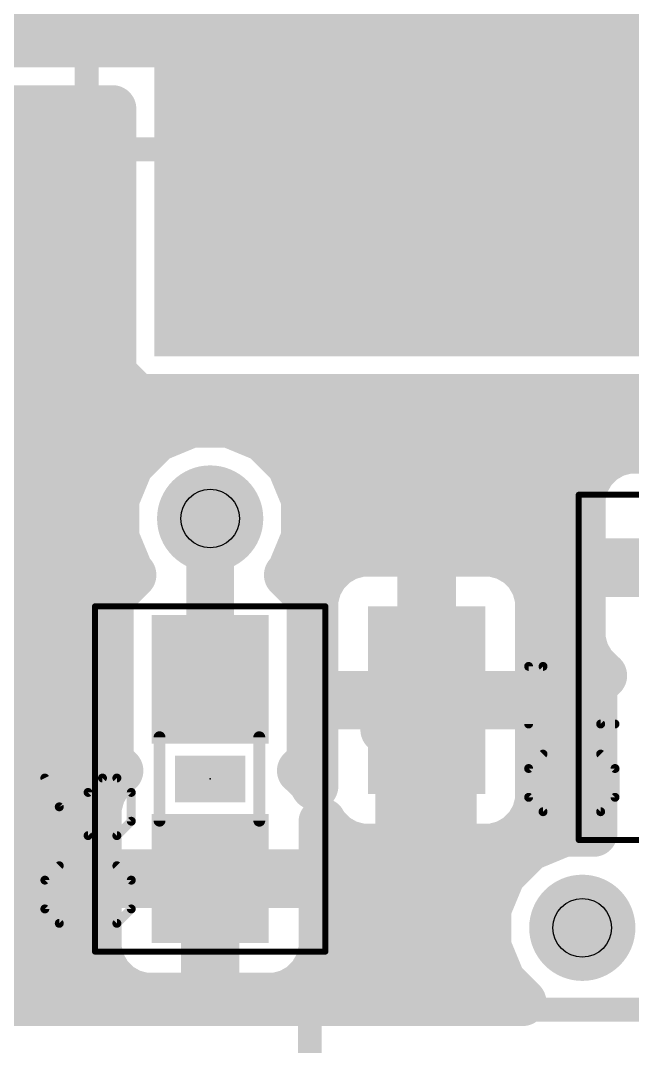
# Model space of a CAD drawing. Extents: x -0.04 to 2.7, y -0.07 to 2.5.
# Drawn here: x 0.2488 to 0.4544, y 0.9476 to 1.2923 of the extents above; entities that cross this region are included whole.
import ezdxf

# ---------------------------------------------------------------- set-up
doc = ezdxf.new("R2010")
doc.units = 0
for name, color, linetype in [('1', 22, 'CONTINUOUS'), ('18', 82, 'CONTINUOUS'), ('21', 253, 'CONTINUOUS'), ('23', 7, 'CONTINUOUS'), ('25', 253, 'CONTINUOUS'), ('31', 253, 'CONTINUOUS'), ('35', 253, 'CONTINUOUS'), ('39', 22, 'CONTINUOUS'), ('44', 253, 'CONTINUOUS'), ('51', 253, 'CONTINUOUS')]:
    doc.layers.add(name, color=color, linetype=linetype)

# ---------------------------------------------------------------- blocks, each defined once
blk = doc.blocks.new('RECT')
blk.add_solid([(-0.5, -0.5), (0.5, -0.5), (-0.5, 0.5), (0.5, 0.5)])
blk = doc.blocks.new('ROUNDV')
at = {"const_width": 0.5}
blk.add_lwpolyline([(0, -0.25, 1), (0, 0.25, 1), (0, -0.25)], format="xyb", dxfattribs=at)

msp = doc.modelspace()

# ---------------------------------------------------------------- linework, layer by layer
at = {"layer": '1'}
for points, const_width in [([(0.176575, 1.301575), (0.4, 1.301575)], 0.05), ([(0.192729, 1.262575), (0.279701, 1.262575)], 0.016), ([(0.279701, 1.262575), (0.279701, 1.173728)], 0.016), ([(0.178154, 1.248), (0.279701, 1.248)], 0.016), ([(0.162154, 1.232), (0.279701, 1.232)], 0.016), ([(0.152386, 1.216), (0.279701, 1.216)], 0.016), ([(0.152386, 1.2), (0.279701, 1.2)], 0.016), ([(0.152386, 1.184), (0.279701, 1.184)], 0.016), ([(0.279701, 1.173728), (0.287902, 1.165528)], 0.016), ([(0.131085, 1.168), (0.285429, 1.168)], 0.016), ([(0.287902, 1.165528), (0.512098, 1.165528)], 0.016), ([(0.306166, 1.156842), (0.294463, 1.151995)], 0.016), ([(0.318834, 1.156842), (0.306166, 1.156842)], 0.016), ([(0.330537, 1.151995), (0.318834, 1.156842)], 0.016), ([(0.145518, 1.152), (0.294475, 1.152)], 0.016), ([(0.294463, 1.151995), (0.285505, 1.143037)], 0.016), ([(0.330525, 1.152), (0.8, 1.152)], 0.016), ([(0.339495, 1.143037), (0.330537, 1.151995)], 0.016), ([(0.448367, 1.146891), (0.444263, 1.144522)], 0.016), ([(0.452945, 1.148118), (0.448367, 1.146891)], 0.016), ([(0.473157, 1.148118), (0.452945, 1.148118)], 0.016), ([(0.444263, 1.144522), (0.440911, 1.14117)], 0.016), ([(0.285505, 1.143037), (0.280657, 1.131334)], 0.016), ([(0.344342, 1.131334), (0.339495, 1.143037)], 0.016), ([(0.440911, 1.14117), (0.438542, 1.137066)], 0.016), ([(0.438542, 1.137066), (0.437315, 1.132488)], 0.016), ([(0.152146, 1.136), (0.28259, 1.136)], 0.016), ([(0.34241, 1.136), (0.438256, 1.136)], 0.016), ([(0.280657, 1.131334), (0.280657, 1.118666)], 0.016), ([(0.344342, 1.118666), (0.344342, 1.131334)], 0.016), ([(0.437315, 1.132488), (0.437315, 1.110307)], 0.016), ([(0.3125, 1.070965), (0.3125, 1.125)], 0.016), ([(0.152386, 1.12), (0.280657, 1.12)], 0.016), ([(0.344342, 1.12), (0.437315, 1.12)], 0.016), ([(0.280657, 1.118666), (0.285505, 1.106963)], 0.016), ([(0.339495, 1.106963), (0.344342, 1.118666)], 0.016), ([(0.358603, 1.112246), (0.354499, 1.109876)], 0.016), ([(0.363181, 1.113472), (0.358603, 1.112246)], 0.016), ([(0.383393, 1.113472), (0.363181, 1.113472)], 0.016), ([(0.383393, 1.06582), (0.383393, 1.113472)], 0.016), ([(0.407291, 1.113472), (0.387079, 1.113472)], 0.016), ([(0.387079, 1.113472), (0.387079, 1.06582)], 0.016), ([(0.411869, 1.112246), (0.407291, 1.113472)], 0.016), ([(0.415973, 1.109876), (0.411869, 1.112246)], 0.016), ([(0.354499, 1.109876), (0.351148, 1.106525)], 0.016), ([(0.419325, 1.106525), (0.415973, 1.109876)], 0.016), ([(0.437315, 1.110307), (0.473157, 1.110307)], 0.016), ([(0.286433, 1.106035), (0.278815, 1.098417)], 0.016), ([(0.285505, 1.106963), (0.286433, 1.106035)], 0.016), ([(0.338567, 1.106035), (0.339495, 1.106963)], 0.016), ([(0.346185, 1.098417), (0.338567, 1.106035)], 0.016), ([(0.351148, 1.106525), (0.348778, 1.10242)], 0.016), ([(0.421695, 1.10242), (0.419325, 1.106525)], 0.016), ([(0.473157, 1.106622), (0.437315, 1.106622)], 0.016), ([(0.437315, 1.106622), (0.437315, 1.084441)], 0.016), ([(0.148003, 1.104), (0.284398, 1.104)], 0.016), ([(0.340602, 1.104), (0.34969, 1.104)], 0.016), ([(0.348778, 1.10242), (0.347551, 1.097842)], 0.016), ([(0.383393, 1.104), (0.387079, 1.104)], 0.016), ([(0.420782, 1.104), (0.437315, 1.104)], 0.016), ([(0.422921, 1.097842), (0.421695, 1.10242)], 0.016), ([(0.278815, 1.098417), (0.278815, 1.043512)], 0.016), ([(0.346185, 1.043512), (0.346185, 1.098417)], 0.016), ([(0.347551, 1.097842), (0.347551, 1.065819)], 0.016), ([(0.422921, 1.065819), (0.422921, 1.097842)], 0.016), ([(0.137085, 1.088), (0.278815, 1.088)], 0.016), ([(0.346185, 1.088), (0.347551, 1.088)], 0.016), ([(0.383393, 1.088), (0.387079, 1.088)], 0.016), ([(0.422921, 1.088), (0.437315, 1.088)], 0.016), ([(0.437315, 1.084441), (0.438542, 1.079863)], 0.016), ([(0.438542, 1.079863), (0.440911, 1.075759)], 0.016), ([(0.440911, 1.075759), (0.444263, 1.072407)], 0.016), ([(0.028, 1.072), (0.278815, 1.072)], 0.016), ([(0.346185, 1.072), (0.347551, 1.072)], 0.016), ([(0.383393, 1.072), (0.387079, 1.072)], 0.016), ([(0.422921, 1.072), (0.444327, 1.072)], 0.016), ([(0.444562, 1.072235), (0.441315, 1.068988)], 0.016), ([(0.444263, 1.072407), (0.444562, 1.072235)], 0.016), ([(0.441315, 1.068988), (0.441315, 1.019342)], 0.016), ([(0.347551, 1.065819), (0.383393, 1.065819)], 0.016), ([(0.385236, 1.063976), (0.375, 1.05374)], 0.016), ([(0.387079, 1.06582), (0.383393, 1.06582)], 0.016), ([(0.383393, 1.065819), (0.383393, 1.062134)], 0.016), ([(0.387079, 1.062134), (0.387079, 1.065819)], 0.016), ([(0.387079, 1.065819), (0.422921, 1.065819)], 0.016), ([(0.383393, 1.062134), (0.347551, 1.062134)], 0.016), ([(0.347551, 1.062134), (0.347551, 1.035074)], 0.016), ([(0.383393, 1.01448), (0.383393, 1.062133)], 0.016), ([(0.383393, 1.062133), (0.387079, 1.062133)], 0.016), ([(0.422921, 1.062134), (0.387079, 1.062134)], 0.016), ([(0.387079, 1.062133), (0.387079, 1.01448)], 0.016), ([(0.422921, 1.03011), (0.422921, 1.062134)], 0.016), ([(0.028, 1.056), (0.278815, 1.056)], 0.016), ([(0.346185, 1.056), (0.347551, 1.056)], 0.016), ([(0.375, 1.05), (0.370965, 1.054035)], 0.016), ([(0.375, 1.05374), (0.375, 1.05)], 0.016), ([(0.383393, 1.056), (0.387079, 1.056)], 0.016), ([(0.422921, 1.056), (0.441315, 1.056)], 0.016), ([(0.278815, 1.043512), (0.282062, 1.040265)], 0.016), ([(0.342938, 1.040265), (0.346185, 1.043512)], 0.016), ([(0.028, 1.04), (0.28167, 1.04)], 0.016), ([(0.281763, 1.040093), (0.278411, 1.036741)], 0.016), ([(0.282062, 1.040265), (0.281763, 1.040093)], 0.016), ([(0.343237, 1.040093), (0.342938, 1.040265)], 0.016), ([(0.346589, 1.036741), (0.343237, 1.040093)], 0.016), ([(0.34333, 1.04), (0.347551, 1.04)], 0.016), ([(0.383393, 1.04), (0.387079, 1.04)], 0.016), ([(0.422921, 1.04), (0.441315, 1.04)], 0.016), ([(0.278411, 1.036741), (0.276042, 1.032637)], 0.016), ([(0.347551, 1.035074), (0.346589, 1.036741)], 0.016), ([(0.276042, 1.032637), (0.274815, 1.028059)], 0.016), ([(0.421695, 1.025532), (0.422921, 1.03011)], 0.016), ([(0.274815, 1.028059), (0.274815, 1.005878)], 0.016), ([(0.028, 1.024), (0.274815, 1.024)], 0.016), ([(0.350185, 1.005878), (0.350185, 1.023095)], 0.016), ([(0.350185, 1.023095), (0.351148, 1.021428)], 0.016), ([(0.383393, 1.024), (0.387079, 1.024)], 0.016), ([(0.419325, 1.021428), (0.421695, 1.025532)], 0.016), ([(0.42081, 1.024), (0.441315, 1.024)], 0.016), ([(0.351148, 1.021428), (0.354499, 1.018077)], 0.016), ([(0.415973, 1.018077), (0.419325, 1.021428)], 0.016), ([(0.431166, 1.019342), (0.419463, 1.014495)], 0.016), ([(0.441315, 1.019342), (0.431166, 1.019342)], 0.016), ([(0.354499, 1.018077), (0.358603, 1.015707)], 0.016), ([(0.358603, 1.015707), (0.363181, 1.01448)], 0.016), ([(0.407291, 1.01448), (0.411869, 1.015707)], 0.016), ([(0.411869, 1.015707), (0.415973, 1.018077)], 0.016), ([(0.363181, 1.01448), (0.383393, 1.01448)], 0.016), ([(0.387079, 1.01448), (0.407291, 1.01448)], 0.016), ([(0.419463, 1.014495), (0.410505, 1.005537)], 0.016), ([(0.028, 1.008), (0.274815, 1.008)], 0.016), ([(0.274815, 1.005878), (0.310657, 1.005878)], 0.016), ([(0.310657, 1.005878), (0.310657, 1.002193)], 0.016), ([(0.314343, 1.002193), (0.314343, 1.005878)], 0.016), ([(0.314343, 1.005878), (0.350185, 1.005878)], 0.016), ([(0.350185, 1.008), (0.412968, 1.008)], 0.016), ([(0.410505, 1.005537), (0.405657, 0.993834)], 0.016), ([(0.310657, 1.002193), (0.274815, 1.002193)], 0.016), ([(0.274815, 1.002193), (0.274815, 0.980012)], 0.016), ([(0.310657, 0.964382), (0.310657, 1.002192)], 0.016), ([(0.310657, 1.002192), (0.314343, 1.002192)], 0.016), ([(0.350185, 1.002193), (0.314343, 1.002193)], 0.016), ([(0.314343, 1.002192), (0.314343, 0.964382)], 0.016), ([(0.350185, 0.980012), (0.350185, 1.002193)], 0.016), ([(0.028, 0.992), (0.274815, 0.992)], 0.016), ([(0.310657, 0.992), (0.314343, 0.992)], 0.016), ([(0.350185, 0.992), (0.405657, 0.992)], 0.016), ([(0.405657, 0.993834), (0.405657, 0.981166)], 0.016), ([(0.274815, 0.980012), (0.276042, 0.975434)], 0.016), ([(0.348958, 0.975434), (0.350185, 0.980012)], 0.016), ([(0.405657, 0.981166), (0.410505, 0.969463)], 0.016), ([(0.028, 0.976), (0.27589, 0.976)], 0.016), ([(0.276042, 0.975434), (0.278411, 0.97133)], 0.016), ([(0.310657, 0.976), (0.314343, 0.976)], 0.016), ([(0.346589, 0.97133), (0.348958, 0.975434)], 0.016), ([(0.34911, 0.976), (0.407797, 0.976)], 0.016), ([(0.278411, 0.97133), (0.281763, 0.967978)], 0.016), ([(0.343237, 0.967978), (0.346589, 0.97133)], 0.016), ([(0.281763, 0.967978), (0.285867, 0.965609)], 0.016), ([(0.339133, 0.965609), (0.343237, 0.967978)], 0.016), ([(0.410505, 0.969463), (0.417468, 0.9625)], 0.016), ([(0.285867, 0.965609), (0.290445, 0.964382)], 0.016), ([(0.290445, 0.964382), (0.310657, 0.964382)], 0.016), ([(0.314343, 0.964382), (0.334555, 0.964382)], 0.016), ([(0.334555, 0.964382), (0.339133, 0.965609)], 0.016), ([(0.417468, 0.9625), (0.028, 0.9625)], 0.016)]:
    msp.add_lwpolyline(points, dxfattribs=dict(at, const_width=const_width))
for points, const_width in [([(0.4, 1.289075, 1), (0.4, 1.314075)], 0.025), ([(0.283701, 1.262575, 1), (0.275701, 1.262575)], 0.008), ([(0.279701, 1.258575, 1), (0.279701, 1.266575)], 0.008), ([(0.279701, 1.244, 1), (0.279701, 1.252)], 0.008), ([(0.279701, 1.228, 1), (0.279701, 1.236)], 0.008), ([(0.279701, 1.212, 1), (0.279701, 1.22)], 0.008), ([(0.279701, 1.196, 1), (0.279701, 1.204)], 0.008), ([(0.279701, 1.18, 1), (0.279701, 1.188)], 0.008), ([(0.282529, 1.176557, 1), (0.276872, 1.1709)], 0.008), ([(0.275701, 1.173728, 1), (0.283701, 1.173728)], 0.008), ([(0.285429, 1.164, 1), (0.285429, 1.172)], 0.008), ([(0.287902, 1.169528, 1), (0.287902, 1.161528)], 0.008), ([(0.285073, 1.162699, 1), (0.29073, 1.168356)], 0.008), ([(0.306166, 1.160842, 1), (0.306166, 1.152842)], 0.008), ([(0.307697, 1.153147, 1), (0.304635, 1.160538)], 0.008), ([(0.320365, 1.160538, 1), (0.317303, 1.153147)], 0.008), ([(0.318834, 1.152842, 1), (0.318834, 1.160842)], 0.008), ([(0.292932, 1.15569, 1), (0.295993, 1.148299)], 0.008), ([(0.297291, 1.149166, 1), (0.291634, 1.154823)], 0.008), ([(0.294475, 1.148, 1), (0.294475, 1.156)], 0.008), ([(0.330525, 1.156, 1), (0.330525, 1.148)], 0.008), ([(0.333366, 1.154823, 1), (0.327709, 1.149166)], 0.008), ([(0.329007, 1.148299, 1), (0.332068, 1.15569)], 0.008), ([(0.447332, 1.150755, 1), (0.449402, 1.143028)], 0.008), ([(0.450367, 1.143427, 1), (0.446367, 1.150355)], 0.008), ([(0.452945, 1.152118, 1), (0.452945, 1.144118)], 0.008), ([(0.45398, 1.144254, 1), (0.45191, 1.151982)], 0.008), ([(0.442263, 1.147986, 1), (0.446263, 1.141058)], 0.008), ([(0.447091, 1.141693, 1), (0.441434, 1.14735)], 0.008), ([(0.282677, 1.145866, 1), (0.288334, 1.140209)], 0.008), ([(0.289201, 1.141507, 1), (0.28181, 1.144568)], 0.008), ([(0.34319, 1.144568, 1), (0.335799, 1.141507)], 0.008), ([(0.336666, 1.140209, 1), (0.342323, 1.145866)], 0.008), ([(0.438083, 1.143999, 1), (0.44374, 1.138342)], 0.008), ([(0.444375, 1.13917, 1), (0.437447, 1.14317)], 0.008), ([(0.442405, 1.136031, 1), (0.434678, 1.138101)], 0.008), ([(0.28259, 1.132, 1), (0.28259, 1.14)], 0.008), ([(0.34241, 1.14, 1), (0.34241, 1.132)], 0.008), ([(0.435077, 1.139066, 1), (0.442006, 1.135066)], 0.008), ([(0.438256, 1.132, 1), (0.438256, 1.14)], 0.008), ([(0.284657, 1.131334, 1), (0.276657, 1.131334)], 0.008), ([(0.348342, 1.131334, 1), (0.340342, 1.131334)], 0.008), ([(0.441315, 1.132488, 1), (0.433315, 1.132488)], 0.008), ([(0.433451, 1.133523, 1), (0.441179, 1.131453)], 0.008), ([(0.276962, 1.132865, 1), (0.284353, 1.129803)], 0.008), ([(0.340647, 1.129803, 1), (0.348038, 1.132865)], 0.008), ([(0.3165, 1.125, 1), (0.3085, 1.125)], 0.008), ([(0.280657, 1.116, 1), (0.280657, 1.124)], 0.008), ([(0.344342, 1.124, 1), (0.344342, 1.116)], 0.008), ([(0.437315, 1.116, 1), (0.437315, 1.124)], 0.008), ([(0.284353, 1.120197, 1), (0.276962, 1.117135)], 0.008), ([(0.348038, 1.117135, 1), (0.340647, 1.120197)], 0.008), ([(0.276657, 1.118666, 1), (0.284657, 1.118666)], 0.008), ([(0.340342, 1.118666, 1), (0.348342, 1.118666)], 0.008), ([(0.360603, 1.108782, 1), (0.356603, 1.11571)], 0.008), ([(0.363181, 1.117472, 1), (0.363181, 1.109472)], 0.008), ([(0.364217, 1.109609, 1), (0.362146, 1.117336)], 0.008), ([(0.387393, 1.113472, 1), (0.379393, 1.113472)], 0.008), ([(0.387079, 1.117472, 1), (0.387079, 1.109472)], 0.008), ([(0.391079, 1.113472, 1), (0.383079, 1.113472)], 0.008), ([(0.383393, 1.109472, 1), (0.383393, 1.117472)], 0.008), ([(0.408326, 1.117336, 1), (0.406256, 1.109609)], 0.008), ([(0.407291, 1.109472, 1), (0.407291, 1.117472)], 0.008), ([(0.413869, 1.11571, 1), (0.409869, 1.108782)], 0.008), ([(0.352499, 1.11334, 1), (0.356499, 1.106412)], 0.008), ([(0.357327, 1.107048, 1), (0.35167, 1.112704)], 0.008), ([(0.357568, 1.116109, 1), (0.359639, 1.108382)], 0.008), ([(0.410834, 1.108382, 1), (0.412904, 1.116109)], 0.008), ([(0.418802, 1.112704, 1), (0.413145, 1.107048)], 0.008), ([(0.413973, 1.106412, 1), (0.417973, 1.11334)], 0.008), ([(0.437315, 1.114307, 1), (0.437315, 1.106307)], 0.008), ([(0.288333, 1.109791, 1), (0.282677, 1.104134)], 0.008), ([(0.289261, 1.103206, 1), (0.283605, 1.108863)], 0.008), ([(0.341395, 1.108863, 1), (0.335739, 1.103206)], 0.008), ([(0.342323, 1.104134, 1), (0.336666, 1.109791)], 0.008), ([(0.348319, 1.109353, 1), (0.353976, 1.103696)], 0.008), ([(0.354612, 1.104525, 1), (0.347683, 1.108525)], 0.008), ([(0.422789, 1.108525, 1), (0.415861, 1.104525)], 0.008), ([(0.416496, 1.103696, 1), (0.422153, 1.109353)], 0.008), ([(0.437315, 1.110622, 1), (0.437315, 1.102622)], 0.008), ([(0.441315, 1.106622, 1), (0.433315, 1.106622)], 0.008), ([(0.433315, 1.110307, 1), (0.441315, 1.110307)], 0.008), ([(0.28181, 1.105432, 1), (0.289201, 1.108493)], 0.008), ([(0.283605, 1.103206, 1), (0.289261, 1.108864)], 0.008), ([(0.284398, 1.1, 1), (0.284398, 1.108)], 0.008), ([(0.335739, 1.108864, 1), (0.341395, 1.103206)], 0.008), ([(0.335799, 1.108493, 1), (0.34319, 1.105432)], 0.008), ([(0.340602, 1.108, 1), (0.340602, 1.1)], 0.008), ([(0.352642, 1.101385, 1), (0.344914, 1.103455)], 0.008), ([(0.34969, 1.1, 1), (0.34969, 1.108)], 0.008), ([(0.383393, 1.108, 1), (0.383393, 1.1)], 0.008), ([(0.387079, 1.1, 1), (0.387079, 1.108)], 0.008), ([(0.420782, 1.108, 1), (0.420782, 1.1)], 0.008), ([(0.425558, 1.103455, 1), (0.417831, 1.101385)], 0.008), ([(0.437315, 1.1, 1), (0.437315, 1.108)], 0.008), ([(0.282815, 1.098417, 1), (0.274815, 1.098417)], 0.008), ([(0.350185, 1.098417, 1), (0.342185, 1.098417)], 0.008), ([(0.345314, 1.10442, 1), (0.352242, 1.10042)], 0.008), ([(0.41823, 1.10042, 1), (0.425159, 1.10442)], 0.008), ([(0.275987, 1.101246, 1), (0.281643, 1.095589)], 0.008), ([(0.343357, 1.095589, 1), (0.349013, 1.101246)], 0.008), ([(0.351551, 1.097842, 1), (0.343551, 1.097842)], 0.008), ([(0.426921, 1.097842, 1), (0.418921, 1.097842)], 0.008), ([(0.343687, 1.098877, 1), (0.351415, 1.096807)], 0.008), ([(0.419057, 1.096807, 1), (0.426785, 1.098877)], 0.008), ([(0.278815, 1.084, 1), (0.278815, 1.092)], 0.008), ([(0.346185, 1.092, 1), (0.346185, 1.084)], 0.008), ([(0.347551, 1.084, 1), (0.347551, 1.092)], 0.008), ([(0.383393, 1.092, 1), (0.383393, 1.084)], 0.008), ([(0.387079, 1.084, 1), (0.387079, 1.092)], 0.008), ([(0.422921, 1.092, 1), (0.422921, 1.084)], 0.008), ([(0.437315, 1.084, 1), (0.437315, 1.092)], 0.008), ([(0.441179, 1.085476, 1), (0.433451, 1.083406)], 0.008), ([(0.433315, 1.084441, 1), (0.441315, 1.084441)], 0.008), ([(0.442006, 1.081863, 1), (0.435077, 1.077863)], 0.008), ([(0.434678, 1.078828, 1), (0.442405, 1.080898)], 0.008), ([(0.44374, 1.078587, 1), (0.438083, 1.07293)], 0.008), ([(0.278815, 1.068, 1), (0.278815, 1.076)], 0.008), ([(0.346185, 1.076, 1), (0.346185, 1.068)], 0.008), ([(0.347551, 1.068, 1), (0.347551, 1.076)], 0.008), ([(0.383393, 1.076, 1), (0.383393, 1.068)], 0.008), ([(0.387079, 1.068, 1), (0.387079, 1.076)], 0.008), ([(0.422921, 1.076, 1), (0.422921, 1.068)], 0.008), ([(0.437447, 1.073759, 1), (0.444375, 1.077759)], 0.008), ([(0.446261, 1.075872, 1), (0.442264, 1.068943)], 0.008), ([(0.441434, 1.069579, 1), (0.447091, 1.075236)], 0.008), ([(0.44739, 1.069406, 1), (0.441734, 1.075063)], 0.008), ([(0.442563, 1.06877, 1), (0.446561, 1.0757)], 0.008), ([(0.444327, 1.068, 1), (0.444327, 1.076)], 0.008), ([(0.445315, 1.068988, 1), (0.437315, 1.068988)], 0.008), ([(0.438487, 1.071816, 1), (0.444143, 1.066159)], 0.008), ([(0.3085, 1.070965, 1), (0.3165, 1.070965)], 0.008), ([(0.347551, 1.069819, 1), (0.347551, 1.061819)], 0.008), ([(0.383393, 1.06982, 1), (0.383393, 1.06182)], 0.008), ([(0.387393, 1.065819, 1), (0.379393, 1.065819)], 0.008), ([(0.388065, 1.061148, 1), (0.382408, 1.066805)], 0.008), ([(0.391079, 1.065819, 1), (0.383079, 1.065819)], 0.008), ([(0.387079, 1.069819, 1), (0.387079, 1.061819)], 0.008), ([(0.383393, 1.061819, 1), (0.383393, 1.069819)], 0.008), ([(0.387079, 1.06182, 1), (0.387079, 1.06982)], 0.008), ([(0.422921, 1.061819, 1), (0.422921, 1.069819)], 0.008), ([(0.347551, 1.066134, 1), (0.347551, 1.058134)], 0.008), ([(0.351551, 1.062134, 1), (0.343551, 1.062134)], 0.008), ([(0.343551, 1.065819, 1), (0.351551, 1.065819)], 0.008), ([(0.387393, 1.062133, 1), (0.379393, 1.062133)], 0.008), ([(0.383393, 1.066133, 1), (0.383393, 1.058133)], 0.008), ([(0.379393, 1.06582, 1), (0.387393, 1.06582)], 0.008), ([(0.387079, 1.066134, 1), (0.387079, 1.058134)], 0.008), ([(0.391079, 1.062133, 1), (0.383079, 1.062133)], 0.008), ([(0.383079, 1.06582, 1), (0.391079, 1.06582)], 0.008), ([(0.383393, 1.058134, 1), (0.383393, 1.066134)], 0.008), ([(0.387079, 1.058133, 1), (0.387079, 1.066133)], 0.008), ([(0.426921, 1.062134, 1), (0.418921, 1.062134)], 0.008), ([(0.418921, 1.065819, 1), (0.426921, 1.065819)], 0.008), ([(0.422921, 1.058134, 1), (0.422921, 1.066134)], 0.008), ([(0.379393, 1.062134, 1), (0.387393, 1.062134)], 0.008), ([(0.383079, 1.062134, 1), (0.391079, 1.062134)], 0.008), ([(0.278815, 1.052, 1), (0.278815, 1.06)], 0.008), ([(0.346185, 1.06, 1), (0.346185, 1.052)], 0.008), ([(0.347551, 1.052, 1), (0.347551, 1.06)], 0.008), ([(0.373793, 1.056864, 1), (0.368136, 1.051207)], 0.008), ([(0.379, 1.05374, 1), (0.371, 1.05374)], 0.008), ([(0.383393, 1.06, 1), (0.383393, 1.052)], 0.008), ([(0.387079, 1.052, 1), (0.387079, 1.06)], 0.008), ([(0.422921, 1.06, 1), (0.422921, 1.052)], 0.008), ([(0.441315, 1.052, 1), (0.441315, 1.06)], 0.008), ([(0.372172, 1.056569, 1), (0.377828, 1.050912)], 0.008), ([(0.372172, 1.047172, 1), (0.377828, 1.052828)], 0.008), ([(0.281643, 1.04634, 1), (0.275987, 1.040683)], 0.008), ([(0.349013, 1.040683, 1), (0.343357, 1.04634)], 0.008), ([(0.371, 1.05, 1), (0.379, 1.05)], 0.008), ([(0.284591, 1.037264, 1), (0.278934, 1.042921)], 0.008), ([(0.284061, 1.0368, 1), (0.280063, 1.04373)], 0.008), ([(0.28167, 1.036, 1), (0.28167, 1.044)], 0.008), ([(0.344937, 1.04373, 1), (0.340939, 1.0368)], 0.008), ([(0.346066, 1.042921, 1), (0.340409, 1.037264)], 0.008), ([(0.34333, 1.044, 1), (0.34333, 1.036)], 0.008), ([(0.347551, 1.036, 1), (0.347551, 1.044)], 0.008), ([(0.383393, 1.044, 1), (0.383393, 1.036)], 0.008), ([(0.387079, 1.036, 1), (0.387079, 1.044)], 0.008), ([(0.422921, 1.044, 1), (0.422921, 1.036)], 0.008), ([(0.441315, 1.036, 1), (0.441315, 1.044)], 0.008), ([(0.274815, 1.043512, 1), (0.282815, 1.043512)], 0.008), ([(0.281875, 1.034741, 1), (0.274947, 1.038741)], 0.008), ([(0.279764, 1.043557, 1), (0.283761, 1.036628)], 0.008), ([(0.279234, 1.037437, 1), (0.28489, 1.043094)], 0.008), ([(0.34011, 1.043094, 1), (0.345766, 1.037437)], 0.008), ([(0.341238, 1.036628, 1), (0.345236, 1.043557)], 0.008), ([(0.342185, 1.043512, 1), (0.350185, 1.043512)], 0.008), ([(0.350053, 1.038741, 1), (0.343124, 1.034741)], 0.008), ([(0.275583, 1.03957, 1), (0.28124, 1.033913)], 0.008), ([(0.34376, 1.033913, 1), (0.349417, 1.03957)], 0.008), ([(0.344087, 1.033074, 1), (0.351015, 1.037074)], 0.008), ([(0.272577, 1.034637, 1), (0.279506, 1.030637)], 0.008), ([(0.279905, 1.031601, 1), (0.272178, 1.033672)], 0.008), ([(0.343551, 1.035074, 1), (0.351551, 1.035074)], 0.008), ([(0.426785, 1.029075, 1), (0.419057, 1.031146)], 0.008), ([(0.278815, 1.028059, 1), (0.270815, 1.028059)], 0.008), ([(0.418921, 1.03011, 1), (0.426921, 1.03011)], 0.008), ([(0.270951, 1.029094, 1), (0.278679, 1.027023)], 0.008), ([(0.274815, 1.02, 1), (0.274815, 1.028)], 0.008), ([(0.354185, 1.023095, 1), (0.346185, 1.023095)], 0.008), ([(0.353649, 1.025095, 1), (0.346721, 1.021096)], 0.008), ([(0.383393, 1.028, 1), (0.383393, 1.02)], 0.008), ([(0.387079, 1.02, 1), (0.387079, 1.028)], 0.008), ([(0.42081, 1.028, 1), (0.42081, 1.02)], 0.008), ([(0.417831, 1.026568, 1), (0.425558, 1.024497)], 0.008), ([(0.425159, 1.023532, 1), (0.41823, 1.027532)], 0.008), ([(0.441315, 1.02, 1), (0.441315, 1.028)], 0.008), ([(0.353976, 1.024256, 1), (0.348319, 1.0186)], 0.008), ([(0.347683, 1.019428, 1), (0.354612, 1.023428)], 0.008), ([(0.415861, 1.023428, 1), (0.422789, 1.019428)], 0.008), ([(0.422153, 1.0186, 1), (0.416496, 1.024256)], 0.008), ([(0.431166, 1.023342, 1), (0.431166, 1.015342)], 0.008), ([(0.432697, 1.015647, 1), (0.429635, 1.023038)], 0.008), ([(0.441315, 1.015342, 1), (0.441315, 1.023342)], 0.008), ([(0.356499, 1.021541, 1), (0.352499, 1.014613)], 0.008), ([(0.35167, 1.015248, 1), (0.357327, 1.020905)], 0.008), ([(0.359639, 1.019571, 1), (0.357568, 1.011843)], 0.008), ([(0.412904, 1.011843, 1), (0.410834, 1.019571)], 0.008), ([(0.413145, 1.020905, 1), (0.418802, 1.015248)], 0.008), ([(0.417973, 1.014613, 1), (0.413973, 1.021541)], 0.008), ([(0.356603, 1.012243, 1), (0.360603, 1.019171)], 0.008), ([(0.363181, 1.01848, 1), (0.363181, 1.01048)], 0.008), ([(0.362146, 1.010617, 1), (0.364217, 1.018344)], 0.008), ([(0.387079, 1.01848, 1), (0.387079, 1.01048)], 0.008), ([(0.383393, 1.01048, 1), (0.383393, 1.01848)], 0.008), ([(0.406256, 1.018344, 1), (0.408326, 1.010617)], 0.008), ([(0.407291, 1.01048, 1), (0.407291, 1.01848)], 0.008), ([(0.409869, 1.019171, 1), (0.413869, 1.012243)], 0.008), ([(0.417932, 1.01819, 1), (0.420993, 1.010799)], 0.008), ([(0.422291, 1.011666, 1), (0.416634, 1.017323)], 0.008), ([(0.437315, 1.019342, 1), (0.445315, 1.019342)], 0.008), ([(0.379393, 1.01448, 1), (0.387393, 1.01448)], 0.008), ([(0.383079, 1.01448, 1), (0.391079, 1.01448)], 0.008), ([(0.274815, 1.009878, 1), (0.274815, 1.001878)], 0.008), ([(0.274815, 1.004, 1), (0.274815, 1.012)], 0.008), ([(0.314657, 1.005878, 1), (0.306657, 1.005878)], 0.008), ([(0.318343, 1.005878, 1), (0.310343, 1.005878)], 0.008), ([(0.314343, 1.009878, 1), (0.314343, 1.001878)], 0.008), ([(0.310657, 1.001878, 1), (0.310657, 1.009878)], 0.008), ([(0.350185, 1.012, 1), (0.350185, 1.004)], 0.008), ([(0.350185, 1.001878, 1), (0.350185, 1.009878)], 0.008), ([(0.414201, 1.004007, 1), (0.40681, 1.007068)], 0.008), ([(0.412968, 1.004, 1), (0.412968, 1.012)], 0.008), ([(0.274815, 1.006193, 1), (0.274815, 0.998193)], 0.008), ([(0.278815, 1.002193, 1), (0.270815, 1.002193)], 0.008), ([(0.270815, 1.005878, 1), (0.278815, 1.005878)], 0.008), ([(0.314657, 1.002192, 1), (0.306657, 1.002192)], 0.008), ([(0.310657, 1.006192, 1), (0.310657, 0.998192)], 0.008), ([(0.314343, 1.006193, 1), (0.314343, 0.998193)], 0.008), ([(0.318343, 1.002192, 1), (0.310343, 1.002192)], 0.008), ([(0.310657, 0.998193, 1), (0.310657, 1.006193)], 0.008), ([(0.314343, 0.998192, 1), (0.314343, 1.006192)], 0.008), ([(0.354185, 1.002193, 1), (0.346185, 1.002193)], 0.008), ([(0.346185, 1.005878, 1), (0.354185, 1.005878)], 0.008), ([(0.350185, 0.998193, 1), (0.350185, 1.006193)], 0.008), ([(0.407677, 1.008366, 1), (0.413334, 1.002709)], 0.008), ([(0.306657, 1.002193, 1), (0.314657, 1.002193)], 0.008), ([(0.310343, 1.002193, 1), (0.318343, 1.002193)], 0.008), ([(0.274815, 0.988, 1), (0.274815, 0.996)], 0.008), ([(0.310657, 0.996, 1), (0.310657, 0.988)], 0.008), ([(0.314343, 0.988, 1), (0.314343, 0.996)], 0.008), ([(0.350185, 0.996, 1), (0.350185, 0.988)], 0.008), ([(0.409657, 0.993834, 1), (0.401657, 0.993834)], 0.008), ([(0.405657, 0.988, 1), (0.405657, 0.996)], 0.008), ([(0.401962, 0.995365, 1), (0.409353, 0.992303)], 0.008), ([(0.278679, 0.981047, 1), (0.270951, 0.978977)], 0.008), ([(0.354049, 0.978977, 1), (0.346321, 0.981047)], 0.008), ([(0.409353, 0.982697, 1), (0.401962, 0.979635)], 0.008), ([(0.270815, 0.980012, 1), (0.278815, 0.980012)], 0.008), ([(0.279506, 0.977434, 1), (0.272577, 0.973434)], 0.008), ([(0.27589, 0.972, 1), (0.27589, 0.98)], 0.008), ([(0.310657, 0.98, 1), (0.310657, 0.972)], 0.008), ([(0.314343, 0.972, 1), (0.314343, 0.98)], 0.008), ([(0.34911, 0.98, 1), (0.34911, 0.972)], 0.008), ([(0.352422, 0.973434, 1), (0.345494, 0.977434)], 0.008), ([(0.346185, 0.980012, 1), (0.354185, 0.980012)], 0.008), ([(0.401657, 0.981166, 1), (0.409657, 0.981166)], 0.008), ([(0.407797, 0.972, 1), (0.407797, 0.98)], 0.008), ([(0.272178, 0.974399, 1), (0.279905, 0.976469)], 0.008), ([(0.28124, 0.974158, 1), (0.275583, 0.968501)], 0.008), ([(0.349417, 0.968501, 1), (0.34376, 0.974158)], 0.008), ([(0.345095, 0.976469, 1), (0.352822, 0.974399)], 0.008), ([(0.274947, 0.96933, 1), (0.281875, 0.97333)], 0.008), ([(0.283763, 0.971442, 1), (0.279763, 0.964514)], 0.008), ([(0.345237, 0.964514, 1), (0.341237, 0.971442)], 0.008), ([(0.343124, 0.97333, 1), (0.350053, 0.96933)], 0.008), ([(0.413334, 0.972291, 1), (0.407677, 0.966634)], 0.008), ([(0.278934, 0.96515, 1), (0.284591, 0.970807)], 0.008), ([(0.286902, 0.969472, 1), (0.284832, 0.961745)], 0.008), ([(0.283867, 0.962144, 1), (0.287867, 0.969073)], 0.008), ([(0.290445, 0.968382, 1), (0.290445, 0.960382)], 0.008), ([(0.28941, 0.960518, 1), (0.29148, 0.968246)], 0.008), ([(0.314343, 0.968382, 1), (0.314343, 0.960382)], 0.008), ([(0.310657, 0.960382, 1), (0.310657, 0.968382)], 0.008), ([(0.33352, 0.968246, 1), (0.33559, 0.960518)], 0.008), ([(0.334555, 0.960382, 1), (0.334555, 0.968382)], 0.008), ([(0.337133, 0.969073, 1), (0.341133, 0.962144)], 0.008), ([(0.340168, 0.961745, 1), (0.338098, 0.969472)], 0.008), ([(0.340409, 0.970807, 1), (0.346066, 0.96515)], 0.008), ([(0.40681, 0.967932, 1), (0.414201, 0.970993)], 0.008), ([(0.414639, 0.959672, 1), (0.420296, 0.965328)], 0.008), ([(0.417468, 0.9585, 1), (0.417468, 0.9665)], 0.008), ([(0.306657, 0.964382, 1), (0.314657, 0.964382)], 0.008), ([(0.310343, 0.964382, 1), (0.318343, 0.964382)], 0.008)]:
    msp.add_lwpolyline(points, format="xyb", dxfattribs=dict(at, const_width=const_width))
at = {"layer": '21', "const_width": 0.008}
for points in [[(0.271, 1.249), (0.270984, 1.485)], [(0.346, 0.724), (0.345984, 0.96)], [(0.345984, 0.96), (0.604016, 0.96)]]:
    msp.add_lwpolyline(points, dxfattribs=at)
at = {"layer": '21', "const_width": 0.004}
for points in [[(0.269, 1.249, 1), (0.273, 1.249)], [(0.347984, 0.96, 1), (0.343984, 0.96)], [(0.345984, 0.962, 1), (0.345984, 0.958)]]:
    msp.add_lwpolyline(points, format="xyb", dxfattribs=at)
at = {"layer": '23'}
msp.add_point((0.3125, 1.0375), dxfattribs=at)
at = {"layer": '25', "const_width": 0.003}
for points in [[(0.419475, 1.055965), (0.419475, 1.075315)], [(0.419475, 1.075315), (0.424313, 1.075315)], [(0.424313, 1.075315), (0.443663, 1.055965)], [(0.443663, 1.055965), (0.4485, 1.055965)], [(0.424313, 1.04585), (0.419475, 1.041012)], [(0.4485, 1.041012), (0.443663, 1.04585)], [(0.419475, 1.041012), (0.419475, 1.031337)], [(0.4485, 1.031337), (0.4485, 1.041012)], [(0.256975, 1.037815), (0.261813, 1.02814)], [(0.276325, 1.037815), (0.271488, 1.032977)], [(0.281163, 1.037815), (0.276325, 1.037815)], [(0.286, 1.032977), (0.281163, 1.037815)], [(0.271488, 1.032977), (0.271488, 1.018465)], [(0.286, 1.023303), (0.286, 1.032977)], [(0.419475, 1.031337), (0.424313, 1.0265)], [(0.443663, 1.0265), (0.4485, 1.031337)], [(0.261813, 1.02814), (0.271488, 1.018465)], [(0.424313, 1.0265), (0.443663, 1.0265)], [(0.281163, 1.018465), (0.286, 1.023303)], [(0.271488, 1.018465), (0.281163, 1.018465)], [(0.261813, 1.00835), (0.256975, 1.003512)], [(0.286, 1.003512), (0.281163, 1.00835)], [(0.256975, 1.003512), (0.256975, 0.993837)], [(0.286, 0.993837), (0.286, 1.003512)], [(0.256975, 0.993837), (0.261813, 0.989)], [(0.281163, 0.989), (0.286, 0.993837)], [(0.261813, 0.989), (0.281163, 0.989)]]:
    msp.add_lwpolyline(points, dxfattribs=at)
at = {"layer": '25', "const_width": 0.0015}
for points in [[(0.420225, 1.075315, 1), (0.418725, 1.075315)], [(0.419475, 1.076065, 1), (0.419475, 1.074565)], [(0.424843, 1.075845, 1), (0.423782, 1.074785)], [(0.424313, 1.074565, 1), (0.424313, 1.076065)], [(0.418725, 1.055965, 1), (0.420225, 1.055965)], [(0.443663, 1.056715, 1), (0.443663, 1.055215)], [(0.443132, 1.055435, 1), (0.444193, 1.056496)], [(0.4485, 1.055215, 1), (0.4485, 1.056715)], [(0.424843, 1.045319, 1), (0.423782, 1.04638)], [(0.444193, 1.04638, 1), (0.443132, 1.045319)], [(0.420225, 1.041012, 1), (0.418725, 1.041012)], [(0.418945, 1.041543, 1), (0.420006, 1.040482)], [(0.44925, 1.041012, 1), (0.44775, 1.041012)], [(0.44797, 1.040482, 1), (0.44903, 1.041543)], [(0.257646, 1.03815, 1), (0.256304, 1.03748)], [(0.276325, 1.038565, 1), (0.276325, 1.037065)], [(0.276856, 1.037285, 1), (0.275795, 1.038345)], [(0.281693, 1.038345, 1), (0.280632, 1.037285)], [(0.281163, 1.037065, 1), (0.281163, 1.038565)], [(0.270957, 1.033508, 1), (0.272018, 1.032447)], [(0.272238, 1.032977, 1), (0.270738, 1.032977)], [(0.28675, 1.032977, 1), (0.28525, 1.032977)], [(0.28547, 1.032447, 1), (0.28653, 1.033508)], [(0.420006, 1.031868, 1), (0.418945, 1.030807)], [(0.418725, 1.031337, 1), (0.420225, 1.031337)], [(0.44775, 1.031337, 1), (0.44925, 1.031337)], [(0.44903, 1.030807, 1), (0.44797, 1.031868)], [(0.262343, 1.02867, 1), (0.261282, 1.02761)], [(0.261142, 1.027805, 1), (0.262484, 1.028475)], [(0.424313, 1.02725, 1), (0.424313, 1.02575)], [(0.423782, 1.02597, 1), (0.424843, 1.02703)], [(0.443132, 1.02703, 1), (0.444193, 1.02597)], [(0.443663, 1.02575, 1), (0.443663, 1.02725)], [(0.28525, 1.023303, 1), (0.28675, 1.023303)], [(0.28653, 1.022772, 1), (0.28547, 1.023833)], [(0.271488, 1.019215, 1), (0.271488, 1.017715)], [(0.270738, 1.018465, 1), (0.272238, 1.018465)], [(0.270957, 1.017935, 1), (0.272018, 1.018996)], [(0.280632, 1.018996, 1), (0.281693, 1.017935)], [(0.281163, 1.017715, 1), (0.281163, 1.019215)], [(0.262343, 1.007819, 1), (0.261282, 1.00888)], [(0.281693, 1.00888, 1), (0.280632, 1.007819)], [(0.257725, 1.003512, 1), (0.256225, 1.003512)], [(0.256445, 1.004043, 1), (0.257506, 1.002982)], [(0.28675, 1.003512, 1), (0.28525, 1.003512)], [(0.28547, 1.002982, 1), (0.28653, 1.004043)], [(0.257506, 0.994368, 1), (0.256445, 0.993307)], [(0.256225, 0.993837, 1), (0.257725, 0.993837)], [(0.28525, 0.993837, 1), (0.28675, 0.993837)], [(0.28653, 0.993307, 1), (0.28547, 0.994368)], [(0.261813, 0.98975, 1), (0.261813, 0.98825)], [(0.261282, 0.98847, 1), (0.262343, 0.98953)], [(0.280632, 0.98953, 1), (0.281693, 0.98847)], [(0.281163, 0.98825, 1), (0.281163, 0.98975)]]:
    msp.add_lwpolyline(points, format="xyb", dxfattribs=at)
at = {"layer": '39', "const_width": 0.002}
for points in [[(0.436299, 1.017008), (0.436299, 1.132992)], [(0.436299, 1.132992), (0.513701, 1.132992)], [(0.273799, 0.979508), (0.273799, 1.095492)], [(0.273799, 1.095492), (0.351201, 1.095492)], [(0.351201, 1.095492), (0.351201, 0.979508)], [(0.513701, 1.017008), (0.436299, 1.017008)], [(0.351201, 0.979508), (0.273799, 0.979508)]]:
    msp.add_lwpolyline(points, dxfattribs=at)
at = {"layer": '39', "const_width": 0.001}
for points in [[(0.436799, 1.132992, 1), (0.435799, 1.132992)], [(0.436299, 1.133492, 1), (0.436299, 1.132492)], [(0.274299, 1.095492, 1), (0.273299, 1.095492)], [(0.273799, 1.095992, 1), (0.273799, 1.094992)], [(0.351701, 1.095492, 1), (0.350701, 1.095492)], [(0.351201, 1.094992, 1), (0.351201, 1.095992)], [(0.436299, 1.017508, 1), (0.436299, 1.016508)], [(0.435799, 1.017008, 1), (0.436799, 1.017008)], [(0.273799, 0.980008, 1), (0.273799, 0.979008)], [(0.273299, 0.979508, 1), (0.274299, 0.979508)], [(0.350701, 0.979508, 1), (0.351701, 0.979508)], [(0.351201, 0.979008, 1), (0.351201, 0.980008)]]:
    msp.add_lwpolyline(points, format="xyb", dxfattribs=at)
at = {"layer": '44'}
for centre in [(0.3125, 1.125), (0.4375, 0.9875)]:
    msp.add_circle(centre, 0.009843, dxfattribs=at)
at = {"layer": '51'}
for points, const_width in [([(0.270969, 1.251031, 1), (0.270968, 1.247031)], 0.004), ([(0.301, 1.245, 1), (0.297, 1.245)], 0.004), ([(0.299, 1.247, 1), (0.299, 1.243)], 0.004), ([(0.300967, 1.245, 1), (0.297033, 1.245)], 0.003933), ([(0.299, 1.246967, 1), (0.299, 1.243033)], 0.003933), ([(0.299, 1.244644, 1), (0.299, 1.240711)], 0.003933), ([(0.299, 1.236778, 1), (0.299, 1.232844)], 0.003933), ([(0.299, 1.228911, 1), (0.299, 1.224978)], 0.003933), ([(0.300414, 1.218414, 1), (0.297586, 1.215586)], 0.004), ([(0.300391, 1.218391, 1), (0.297609, 1.215609)], 0.003933), ([(0.299, 1.221045, 1), (0.299, 1.217112)], 0.003933), ([(0.297, 1.217, 1), (0.301, 1.217)], 0.004), ([(0.297033, 1.217, 1), (0.300967, 1.217)], 0.003933), ([(0.304787, 1.213179, 1), (0.304787, 1.209246)], 0.003933), ([(0.312654, 1.205313, 1), (0.312654, 1.20138)], 0.003933), ([(0.317, 1.201, 1), (0.317, 1.197)], 0.004), ([(0.317, 1.200967, 1), (0.317, 1.197033)], 0.003933), ([(0.315586, 1.197586, 1), (0.318414, 1.200414)], 0.004), ([(0.315609, 1.197609, 1), (0.318391, 1.200391)], 0.003933), ([(0.296492, 1.051516, 1), (0.294492, 1.051516)], 0.002), ([(0.329996, 1.051516, 1), (0.327996, 1.051516)], 0.002), ([(0.294492, 1.023484, 1), (0.296492, 1.023484)], 0.002), ([(0.327996, 1.023484, 1), (0.329996, 1.023484)], 0.002)]:
    msp.add_lwpolyline(points, format="xyb", dxfattribs=dict(at, const_width=const_width))
for points, const_width in [([(0.529016, 1.249016), (0.270969, 1.249031)], 0.008), ([(0.299, 1.217), (0.299, 1.245)], 0.008), ([(0.299, 1.245), (0.501, 1.245)], 0.008), ([(0.299, 1.217), (0.299, 1.245)], 0.007866), ([(0.299, 1.245), (0.501, 1.245)], 0.007866), ([(0.501, 1.242677), (0.299, 1.242677)], 0.007866), ([(0.501, 1.234811), (0.299, 1.234811)], 0.007866), ([(0.501, 1.226945), (0.299, 1.226945)], 0.007866), ([(0.317, 1.199), (0.299, 1.217)], 0.008), ([(0.501, 1.219079), (0.299, 1.219079)], 0.007866), ([(0.317, 1.199), (0.299, 1.217)], 0.007866), ([(0.495213, 1.211213), (0.304787, 1.211213)], 0.007866), ([(0.487346, 1.203346), (0.312654, 1.203346)], 0.007866), ([(0.483, 1.199), (0.317, 1.199)], 0.008), ([(0.483, 1.199), (0.317, 1.199)], 0.007866), ([(0.295492, 1.023484), (0.295492, 1.051516)], 0.004), ([(0.328996, 1.023484), (0.328996, 1.051516)], 0.004)]:
    msp.add_lwpolyline(points, dxfattribs=dict(at, const_width=const_width))

# ---------------------------------------------------------------- block references
at = {"layer": '1'}
for p, xscale, yscale, rotation in [((0.4, 1.301575), 0.212598, 0.244094, 180), ((0.3125, 1.070965), 0.043307, 0.03937, 90), ((0.385236, 1.063976), 0.03937, 0.062992, 180), ((0.3125, 1.004035), 0.043307, 0.03937, 90)]:
    msp.add_blockref('RECT', p, dxfattribs=dict(at, xscale=xscale, yscale=yscale, rotation=rotation))
at = {"layer": '18', "xscale": 0.035685, "yscale": 0.035685}
for p in [(0.3125, 1.125), (0.3125, 1.125), (0.4375, 0.9875), (0.4375, 0.9875)]:
    msp.add_blockref('ROUNDV', p, dxfattribs=at)
at = {"layer": '31'}
for p, xscale, yscale, rotation in [((0.4, 1.301575), 0.212598, 0.244094, 180), ((0.3125, 1.070965), 0.043307, 0.03937, 90), ((0.385236, 1.063976), 0.03937, 0.062992, 180), ((0.3125, 1.004035), 0.043307, 0.03937, 90)]:
    msp.add_blockref('RECT', p, dxfattribs=dict(at, xscale=xscale, yscale=yscale, rotation=rotation))
at = {"layer": '35', "xscale": 0.01574, "yscale": 0.023622, "rotation": 90}
msp.add_blockref('RECT', (0.3125, 1.0375), dxfattribs=at)
at = {"layer": '51'}
for p, xscale, yscale, rotation in [((0.385, 1.021), 0.034, 0.114, 180), ((0.312299, 1.060344), 0.019689, 0.037402, 90), ((0.312299, 1.014344), 0.019689, 0.037402, 90)]:
    msp.add_blockref('RECT', p, dxfattribs=dict(at, xscale=xscale, yscale=yscale, rotation=rotation))

doc.saveas('drawing.dxf')
